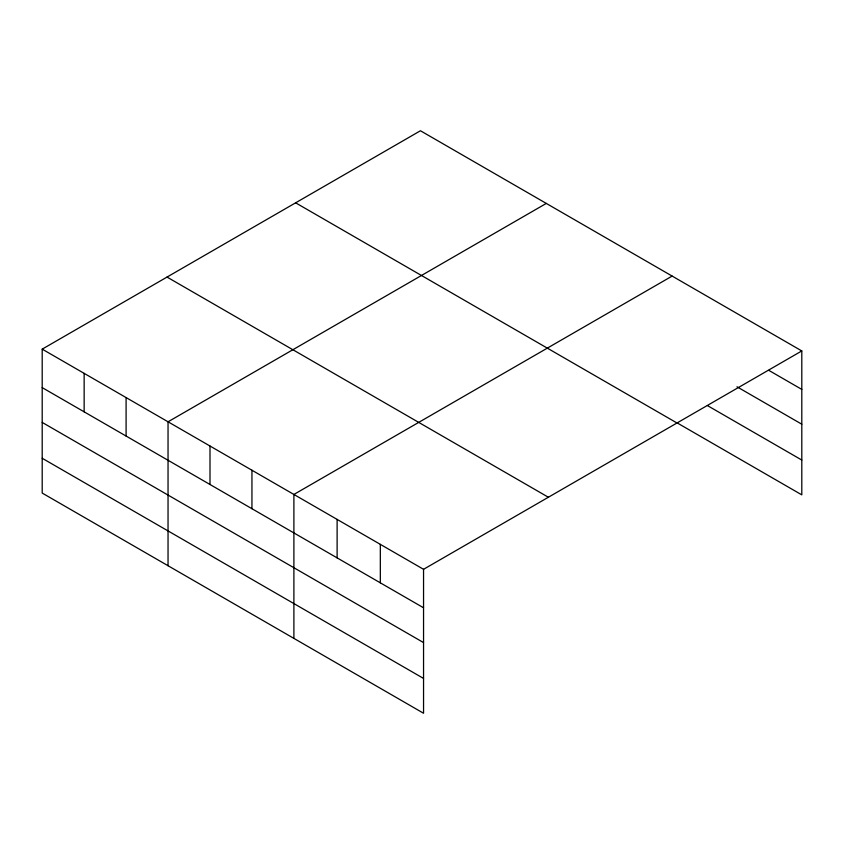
<?xml version="1.0" encoding="UTF-8"?>
<svg xmlns="http://www.w3.org/2000/svg" width="844" height="844" viewBox="0 0 844 844"><rect width="100%" height="100%" fill="white"/><g stroke="black" fill="none" stroke-linecap="round" stroke-linejoin="round"><path stroke-width="1.27" d="M42.2 349.142L423.551 569.31L423.551 713.243L42.2 493.065L42.2 349.142L420.449 130.757L801.8 350.935L801.8 494.858L676.688 422.622M546.3 203.415L168.04 421.8L168.04 565.723M672.14 276.072L293.891 494.457L293.891 638.38M423.551 569.31L801.8 350.935M768.821 370.358L801.8 389.401M736.97 386.774L801.8 424.205M707.399 405.553L801.8 460.054M295.632 202.824L676.972 422.992M167.028 277.075L548.368 497.243M42.2 387.618L423.551 607.785M42.2 422.411L423.551 642.59M42.2 458.271L423.551 678.439M380.327 544.359L380.327 582.835M337.115 519.408L337.115 557.884M251.945 470.235L251.945 508.71M209.998 446.012L209.998 484.488M126.094 397.577L126.094 436.053M84.147 373.364L84.147 411.83"/></g></svg>
